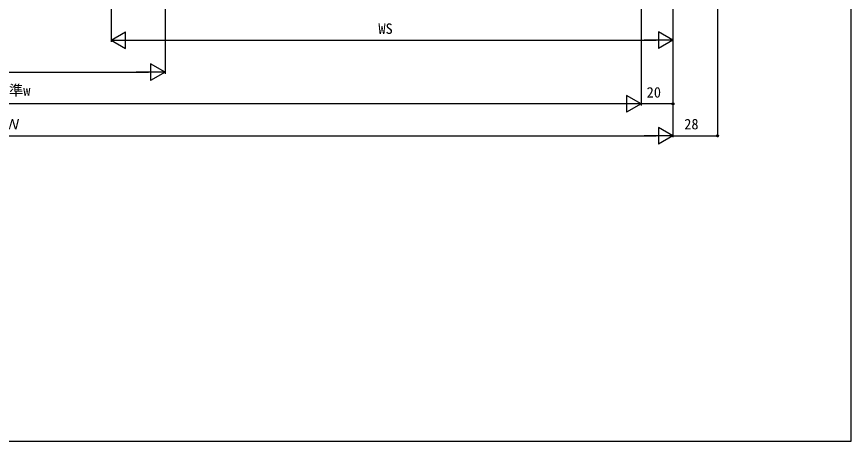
# Model space of a CAD drawing. Units: millimetres, scale not verified. Extents: x -525 to 525, y -783 to 778.
# Drawn here: x 1 to 525, y -783 to -516 of the extents above; entities that cross this region are included whole.
import ezdxf
from ezdxf.enums import TextEntityAlignment as Align

# ---------------------------------------------------------------- set-up
doc = ezdxf.new("R2010")
doc.units = ezdxf.units.MM
doc.header["$LTSCALE"] = 4
doc.layers.add('0-6_YKK_D', color=6, linetype='Continuous')
doc.layers.add('0-7_YKK_ZWAK', color=7, linetype='Continuous')
doc.styles.add('ＭＳ ゴシック', font='')
doc.styles.get('ＭＳ ゴシック').set_extended_font_data('MS Gothic')

msp = doc.modelspace()

# ---------------------------------------------------------------- linework, layer by layer
at = {"layer": '0-6_YKK_D'}
for p, q in [((441, -264.184), (441, -591.497)), ((60.05, -314.685), (60.05, -531.497)), ((94.05, -314.685), (94.05, -551.497)), ((393, -314.685), (393, -571.497)), ((393, -314.685), (393, -571.497)), ((413, -329.085), (413, -591.497)), ((413, -329.085), (413, -571.497)), ((413, -329.085), (413, -591.497)), ((413, -329.085), (413, -531.497)), ((60.05, -530.497), (69.143, -525.247)), ((69.143, -535.747), (69.143, -525.247)), ((413, -530.497), (403.907, -525.247)), ((403.907, -525.247), (403.907, -535.747)), ((60.05, -530.497), (69.143, -535.747)), ((60.05, -530.497), (78.237, -530.497)), ((70.55, -530.497), (402.5, -530.497)), ((413, -530.497), (394.813, -530.497)), ((413, -530.497), (403.907, -535.747)), ((94.05, -550.497), (84.957, -545.247)), ((84.957, -545.247), (84.957, -555.747)), ((-83.55, -550.497), (83.55, -550.497)), ((94.05, -550.497), (75.863, -550.497)), ((94.05, -550.497), (84.957, -555.747)), ((393, -570.497), (383.907, -565.247)), ((383.907, -565.247), (383.907, -575.747)), ((382.5, -570.497), (-382.5, -570.497)), ((393, -570.497), (374.813, -570.497)), ((393, -570.497), (383.907, -575.747)), ((413, -570.497), (393, -570.497)), ((413, -590.497), (403.907, -585.247)), ((403.907, -585.247), (403.907, -595.747)), ((-402.5, -590.497), (402.5, -590.497)), ((413, -590.497), (394.813, -590.497)), ((413, -590.497), (403.907, -595.747)), ((413, -590.497), (441, -590.497))]:
    msp.add_line(p, q, dxfattribs=at)
for centre in [(413, -570.497), (441, -590.497)]:
    msp.add_circle(centre, 0.637, dxfattribs=at)
at = {"layer": '0-7_YKK_ZWAK'}
msp.add_lwpolyline([(-525, -782.7), (525, -782.7), (525, 747.3)], dxfattribs=at)

# ---------------------------------------------------------------- texts
at = {"layer": '0-6_YKK_D', "style": 'ＭＳ ゴシック'}
for s, p in [('WS', (227.985, -528.497)), ('内法基準w', (-31.065, -567.27)), ('20', (396.486, -568.497)), ('Ｗ', (-6.392, -588.497)), ('28', (420.088, -588.497))]:
    msp.add_text(s, height=6.598, dxfattribs=at).set_placement(p, align=Align.BOTTOM_LEFT)

doc.saveas('drawing.dxf')
